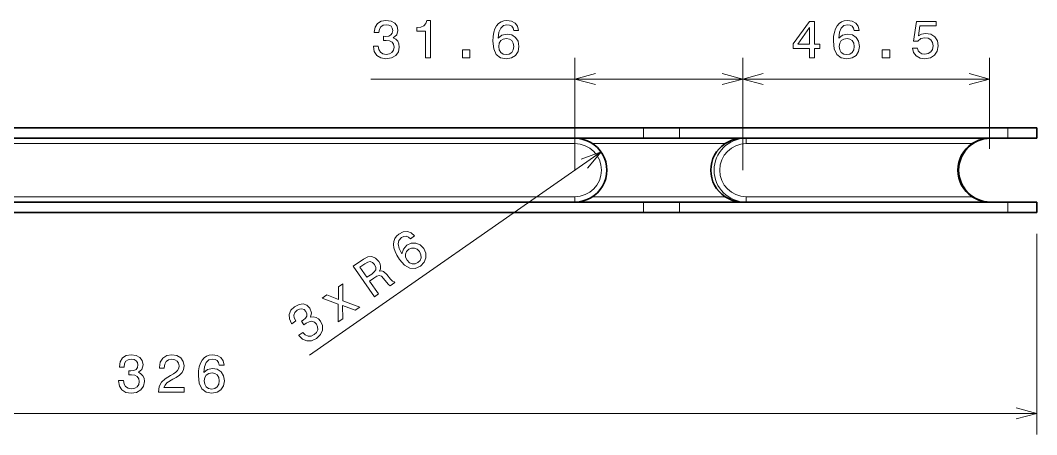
# Model space of a CAD drawing. Extents: x 0 to 297, y 0 to 210.
# Drawn here: x 113.5 to 209.2, y 80 to 119.1 of the extents above; entities that cross this region are included whole.
import ezdxf

# ---------------------------------------------------------------- set-up
doc = ezdxf.new("R2010")
doc.units = 0

msp = doc.modelspace()

# ---------------------------------------------------------------- linework, layer by layer
at = {"color": 7, "lineweight": 13, "ltscale": 0.264588}
for p, q in [((165.711655, 104.948166), (165.711655, 115.531693)), ((181.512268, 104.948166), (181.512268, 115.5317))]:
    msp.add_line(p, q, dxfattribs=at)
at = {"color": 7, "lineweight": 13, "ltscale": 0.214588}
for p, q in [((181.512268, 106.948166), (181.512268, 115.5317)), ((204.782486, 106.948166), (204.782486, 115.5317))]:
    msp.add_line(p, q, dxfattribs=at)
at = {"color": 7, "lineweight": 13}
for p, q in [((181.512268, 113.5317), (146.46756, 113.531693)), ((204.782486, 113.5317), (181.512268, 113.5317)), ((165.711655, 107.448166), (46.211655, 107.448166)), ((203.125931, 107.448166), (181.841583, 107.448166)), ((168.174484, 106.661194), (140.685043, 87.540833)), ((46.211655, 102.448166), (165.711655, 102.448166)), ((203.125946, 102.448166), (181.841599, 102.448166)), ((209.211655, 82.039619), (46.211655, 82.039619))]:
    msp.add_line(p, q, dxfattribs=at)
at = {"color": 7, "lineweight": 35}
for p, q in [((172.163895, 108.948166), (48.603806, 108.948166)), ((206.488571, 108.948166), (175.55011, 108.948166)), ((48.603806, 107.948166), (172.163895, 107.948166)), ((175.55011, 107.948166), (206.488571, 107.948166)), ((172.163895, 101.948166), (48.603806, 101.948166)), ((206.488586, 101.948166), (175.55011, 101.948166)), ((172.163895, 100.948166), (48.603806, 100.948166)), ((206.488586, 100.948166), (175.55011, 100.948166))]:
    msp.add_line(p, q, dxfattribs=at)
at = {"color": 7, "lineweight": 35, "ltscale": 0.084655}
for p, q in [((175.55011, 108.948166), (172.163895, 108.948166)), ((172.163895, 107.948166), (175.55011, 107.948166)), ((175.55011, 101.948166), (172.163895, 101.948166)), ((175.55011, 100.948166), (172.163895, 100.948166))]:
    msp.add_line(p, q, dxfattribs=at)
at = {"color": 7, "lineweight": 13, "ltscale": 0.025}
for p, q in [((172.163895, 107.948166), (172.163895, 108.948166)), ((175.55011, 107.948166), (175.55011, 108.948166)), ((206.488571, 107.948166), (206.488571, 108.948166)), ((172.163895, 100.948166), (172.163895, 101.948166)), ((175.55011, 100.948166), (175.55011, 101.948166)), ((206.488586, 100.948166), (206.488586, 101.948166))]:
    msp.add_line(p, q, dxfattribs=at)
at = {"color": 7, "lineweight": 35, "ltscale": 0.068077}
for p, q in [((209.211655, 108.948166), (206.488571, 108.948166)), ((206.488571, 107.948166), (209.211655, 107.948166)), ((209.211655, 101.948166), (206.488586, 101.948166)), ((209.211655, 100.948166), (206.488586, 100.948166))]:
    msp.add_line(p, q, dxfattribs=at)
at = {"color": 7, "lineweight": 35, "ltscale": 0.025}
for p, q in [((209.211655, 107.948166), (209.211655, 108.948166)), ((209.211655, 100.948166), (209.211655, 101.948166))]:
    msp.add_line(p, q, dxfattribs=at)
at = {"color": 7, "lineweight": 13, "ltscale": 0.0125}
for p, q in [((165.711655, 107.948166), (165.711655, 107.448166)), ((165.711655, 101.948166), (165.711655, 102.448166))]:
    msp.add_line(p, q, dxfattribs=at)
at = {"color": 7, "lineweight": 13, "ltscale": 0.312056}
for p, q in [((179.852188, 107.448166), (167.369965, 107.448166)), ((179.852188, 102.448166), (167.369965, 102.448166))]:
    msp.add_line(p, q, dxfattribs=at)
at = {"color": 7, "lineweight": 35, "ltscale": 0.008231}
msp.add_line((181.813858, 101.948166), (181.484634, 101.948166), dxfattribs=at)
at = {"color": 7, "lineweight": 13, "ltscale": 0.472714}
msp.add_line((209.211655, 98.948166), (209.211655, 80.039619), dxfattribs=at)
at = {"color": 7, "lineweight": 13}
for points in [[(146.714676, 116.631119), (146.714676, 116.595818), (146.79538, 116.111664), (147.03241, 115.748558), (147.405609, 115.516563), (147.899841, 115.430832), (148.424332, 115.516563), (148.817703, 115.738472), (149.06987, 116.091492), (149.160645, 116.545387), (149.1203, 116.842934), (149.009354, 117.085007), (148.827789, 117.271606), (148.585724, 117.407776), (148.913528, 117.680107), (149.029526, 118.113831), (148.953873, 118.507202), (148.737015, 118.804749), (148.383987, 118.991348), (147.899841, 119.056915), (147.445953, 118.976219), (147.097961, 118.754318), (146.871017, 118.401291), (146.79538, 117.932274), (146.79538, 117.896973), (147.244217, 117.896973), (147.284561, 118.219734), (147.415695, 118.451721), (147.627502, 118.592934), (147.925049, 118.643364), (148.187302, 118.60302), (148.378952, 118.497116), (148.494934, 118.325645), (148.540329, 118.093658), (148.494934, 117.846535), (148.373901, 117.680107), (148.162094, 117.579247), (147.874619, 117.548988), (147.677933, 117.554031), (147.677933, 117.155617), (147.925049, 117.165703), (148.242783, 117.120316), (148.479813, 116.999275), (148.621017, 116.802589), (148.671448, 116.545387), (148.615982, 116.252876), (148.469727, 116.036018), (148.237732, 115.899849), (147.930099, 115.854462), (147.612381, 115.904892), (147.380386, 116.05619), (147.234131, 116.298264), (147.178665, 116.631119)], [(151.630814, 115.531693), (152.089752, 115.531693), (152.089752, 119.056915), (151.746811, 119.056915), (151.656036, 118.749275), (151.474472, 118.542503), (151.197098, 118.421463), (150.813812, 118.381119), (150.813812, 118.023048), (151.630814, 118.023048)], [(160.404022, 118.088615), (160.308197, 118.497116), (160.086288, 118.799706), (159.743362, 118.991348), (159.299545, 119.056915), (159.001999, 119.021606), (158.744797, 118.925789), (158.517853, 118.769447), (158.326202, 118.547546), (158.174911, 118.270172), (158.063965, 117.932274), (157.993362, 117.533859), (157.973175, 117.085007), (158.053879, 116.368874), (158.300995, 115.849419), (158.699402, 115.536736), (159.24408, 115.430832), (159.733276, 115.521606), (160.106461, 115.758644), (160.348541, 116.131844), (160.43428, 116.605904), (160.348541, 117.085007), (160.116547, 117.453163), (159.758484, 117.685158), (159.314682, 117.765846), (158.835571, 117.664978), (158.477509, 117.377518), (158.553146, 117.932274), (158.714539, 118.330688), (158.961655, 118.567719), (159.304596, 118.648407), (159.556763, 118.608063), (159.748398, 118.502159), (159.874481, 118.325645), (159.940048, 118.088615)], [(187.820724, 115.5317), (188.274612, 115.5317), (188.274612, 116.399132), (188.773895, 116.399132), (188.773895, 116.802589), (188.274612, 116.802589), (188.274612, 118.956047), (187.815674, 118.956047), (186.282532, 116.842934), (186.282532, 116.399132), (187.820724, 116.399132)], [(192.489746, 118.088615), (192.393921, 118.497116), (192.172012, 118.799706), (191.829086, 118.991348), (191.385269, 119.056915), (191.087723, 119.021614), (190.830521, 118.925789), (190.603577, 118.769447), (190.411926, 118.547546), (190.260635, 118.270172), (190.149689, 117.932274), (190.079086, 117.533859), (190.058899, 117.085014), (190.139603, 116.368874), (190.386719, 115.849419), (190.785126, 115.536743), (191.329803, 115.430832), (191.818985, 115.521614), (192.192184, 115.758644), (192.434265, 116.131844), (192.520004, 116.605904), (192.434265, 117.085014), (192.202271, 117.453163), (191.844208, 117.685158), (191.400406, 117.765846), (190.921295, 117.664986), (190.563232, 117.377518), (190.63887, 117.932274), (190.800262, 118.330688), (191.047379, 118.567719), (191.39032, 118.648415), (191.642487, 118.608063), (191.834122, 118.502159), (191.960205, 118.325645), (192.025772, 118.088615)], [(197.500687, 116.444519), (197.611649, 116.030975), (197.858765, 115.708206), (198.221878, 115.506477), (198.685852, 115.430832), (199.195221, 115.521614), (199.593628, 115.76873), (199.845795, 116.162102), (199.94162, 116.66642), (199.855881, 117.135445), (199.6138, 117.503601), (199.235565, 117.740631), (198.746368, 117.826363), (198.368134, 117.765846), (198.075623, 117.599419), (198.216827, 118.542503), (199.749969, 118.542503), (199.749969, 118.956047), (197.878937, 118.956047), (197.601563, 117.100143), (198.00502, 117.100143), (198.297516, 117.337173), (198.670715, 117.422905), (198.993484, 117.367432), (199.240601, 117.206047), (199.396942, 116.958931), (199.452423, 116.641205), (199.396942, 116.323486), (199.235565, 116.076363), (198.988449, 115.920029), (198.670715, 115.864548), (198.403427, 115.899849), (198.196655, 116.015846), (198.045364, 116.197403), (197.969711, 116.444519)], [(186.706161, 116.802589), (187.820724, 118.371033), (187.820724, 116.802589)], [(159.945084, 116.600861), (159.889603, 116.283134), (159.748398, 116.041061), (159.521454, 115.879677), (159.239029, 115.829247), (158.941483, 115.879677), (158.714539, 116.036018), (158.568283, 116.278091), (158.522888, 116.595818), (158.573334, 116.908501), (158.714539, 117.145531), (158.946518, 117.296829), (159.259201, 117.352303), (159.53154, 117.296829), (159.748398, 117.150574), (159.889603, 116.913544)], [(192.030807, 116.600861), (191.975327, 116.283134), (191.834122, 116.041061), (191.607178, 115.879677), (191.324753, 115.829247), (191.027206, 115.879677), (190.800262, 116.036018), (190.654007, 116.278091), (190.608612, 116.595818), (190.659042, 116.908501), (190.800262, 117.145531), (191.032242, 117.296829), (191.344925, 117.352303), (191.617264, 117.296829), (191.834122, 117.150574), (191.975327, 116.913544)], [(155.109634, 115.531693), (155.805603, 115.531693), (155.805603, 116.283134), (155.109634, 116.283134)], [(194.667404, 115.5317), (195.363373, 115.5317), (195.363373, 116.283134), (194.667404, 116.283134)], [(150.587616, 98.761314), (150.275696, 99.041954), (149.920731, 99.163658), (149.52977, 99.125168), (149.127991, 98.925568), (148.903885, 98.726685), (148.747452, 98.501152), (148.650406, 98.243217), (148.619797, 97.951622), (148.653976, 97.63752), (148.755829, 97.296768), (148.925369, 96.929382), (149.1651, 96.549385), (149.640259, 96.007545), (150.13974, 95.722214), (150.64537, 95.693016), (151.152985, 95.917084), (151.502747, 96.270943), (151.673782, 96.678635), (151.659409, 97.123238), (151.459091, 97.561371), (151.115143, 97.905731), (150.714462, 98.0755), (150.28804, 98.061493), (149.877625, 97.874321), (149.541901, 97.517937), (149.412094, 97.077484), (149.157425, 97.576103), (149.062408, 97.995331), (149.129944, 98.331032), (149.365402, 98.593094), (149.595444, 98.703957), (149.813248, 98.726448), (150.017548, 98.653534), (150.206711, 98.496376)], [(146.817368, 93.024307), (147.202408, 93.292122), (146.358658, 94.505203), (146.751968, 94.778778), (147.05043, 94.967934), (147.272903, 95.036682), (147.4673, 94.96917), (147.678604, 94.753693), (147.958481, 94.39547), (148.153229, 94.16848), (148.303711, 94.058128), (148.738434, 94.360497), (148.683716, 94.439163), (148.507858, 94.488853), (148.324982, 94.681107), (147.97348, 95.124657), (147.664078, 95.419334), (147.493973, 95.460747), (147.290222, 95.435738), (147.383835, 95.654434), (147.398972, 95.879974), (147.346786, 96.113976), (147.218994, 96.350685), (146.919144, 96.65815), (146.572113, 96.803795), (146.189423, 96.771057), (145.779373, 96.565704), (144.818848, 95.897606)], [(151.060379, 97.277893), (151.196259, 96.98539), (151.218552, 96.706024), (151.124405, 96.443947), (150.921341, 96.24128), (150.64827, 96.112778), (150.372696, 96.111542), (150.114395, 96.226753), (149.895721, 96.46167), (149.758575, 96.747162), (149.739151, 97.022385), (149.843216, 97.27906), (150.068222, 97.503143), (150.323471, 97.613106), (150.585022, 97.616867), (150.836288, 97.502914)], [(145.916504, 96.138916), (146.186325, 96.289734), (146.419067, 96.3349), (146.631653, 96.267746), (146.827301, 96.065956), (146.952927, 95.79702), (146.941925, 95.574364), (146.803314, 95.367371), (146.55687, 95.165245), (146.113876, 94.857117), (145.448654, 95.813507)], [(143.835236, 90.950073), (143.804733, 92.212784), (144.994507, 91.756401), (145.433365, 92.061653), (143.840759, 92.655579), (143.8414, 94.253265), (143.419098, 93.959534), (143.438278, 92.774948), (142.334366, 93.205048), (141.903793, 92.905556), (143.392349, 92.337547), (143.408798, 90.653465)], [(139.689117, 89.405449), (139.709274, 89.376465), (140.051971, 89.025078), (140.453903, 88.862335), (140.892746, 88.884979), (141.347443, 89.096817), (141.729065, 89.46669), (141.925293, 89.873474), (141.930725, 90.307281), (141.746063, 90.731728), (141.543045, 90.952965), (141.313736, 91.088341), (141.058136, 91.137856), (140.781647, 91.11142), (140.895264, 91.522171), (140.742828, 91.944466), (140.4561, 92.224205), (140.10817, 92.344643), (139.711807, 92.296249), (139.276917, 92.073624), (138.950363, 91.748199), (138.791412, 91.367332), (138.806671, 90.947929), (139.01239, 90.519691), (139.032547, 90.490715), (139.401031, 90.747009), (139.249847, 91.035019), (139.225021, 91.300339), (139.318283, 91.537216), (139.533752, 91.74852), (139.772079, 91.86515), (139.989883, 91.887634), (140.183014, 91.813103), (140.352753, 91.648567), (140.456589, 91.419777), (140.452255, 91.214043), (140.335968, 91.010284), (140.117249, 90.821304), (139.952911, 90.713135), (140.180405, 90.386055), (140.377518, 90.535446), (140.664261, 90.679604), (140.927963, 90.715584), (141.156204, 90.63475), (141.344467, 90.4524), (141.465958, 90.180588), (141.469711, 89.919044), (141.357025, 89.674797), (141.130386, 89.461868), (140.840759, 89.321846), (140.563919, 89.313583), (140.305618, 89.428802), (140.070007, 89.67038)], [(122.704742, 85.139038), (122.704742, 85.103737), (122.785431, 84.619591), (123.022461, 84.256477), (123.39566, 84.02449), (123.8899, 83.938751), (124.414391, 84.02449), (124.807762, 84.246391), (125.059929, 84.599419), (125.150703, 85.053307), (125.110359, 85.350853), (124.999405, 85.592934), (124.817848, 85.779533), (124.575775, 85.915695), (124.903587, 86.188034), (125.019577, 86.62175), (124.943932, 87.015121), (124.727074, 87.312668), (124.374046, 87.499268), (123.8899, 87.564835), (123.436005, 87.484138), (123.08802, 87.262238), (122.861076, 86.90921), (122.785431, 86.440193), (122.785431, 86.404892), (123.234276, 86.404892), (123.27462, 86.727654), (123.405746, 86.959648), (123.617561, 87.100853), (123.915115, 87.151291), (124.177361, 87.110939), (124.369003, 87.005035), (124.485001, 86.833565), (124.530388, 86.601578), (124.485001, 86.354462), (124.36396, 86.188034), (124.152145, 86.087166), (123.864677, 86.056908), (123.667992, 86.061951), (123.667992, 85.663536), (123.915115, 85.673622), (124.232834, 85.628235), (124.469872, 85.507195), (124.611076, 85.310509), (124.661514, 85.053307), (124.606033, 84.760796), (124.459785, 84.543938), (124.227791, 84.407776), (123.920158, 84.362381), (123.602432, 84.412819), (123.370445, 84.56411), (123.22419, 84.80619), (123.168716, 85.139038)], [(126.48111, 84.039619), (128.886734, 84.039619), (128.886734, 84.473335), (126.985428, 84.473335), (127.091339, 84.710365), (127.272896, 84.907051), (127.832695, 85.265121), (128.130249, 85.41642), (128.463089, 85.633278), (128.700134, 85.885437), (128.836288, 86.182991), (128.886734, 86.520882), (128.800995, 86.944519), (128.563965, 87.277367), (128.200851, 87.489182), (127.731827, 87.564835), (127.247681, 87.479095), (126.879524, 87.242065), (126.642494, 86.863823), (126.561798, 86.364548), (126.561798, 86.293938), (127.020737, 86.293938), (127.020737, 86.334282), (127.066124, 86.677223), (127.202286, 86.929382), (127.419151, 87.090767), (127.706612, 87.146248), (127.999123, 87.09581), (128.215973, 86.969734), (128.357193, 86.773048), (128.407623, 86.525925), (128.372314, 86.293938), (128.276489, 86.097252), (128.115112, 85.925781), (127.893211, 85.77449), (127.595657, 85.613106), (127.101425, 85.300423), (126.753441, 84.967567), (126.546669, 84.56411), (126.48111, 84.054749)], [(132.658051, 86.596535), (132.562225, 87.005035), (132.340332, 87.307625), (131.997391, 87.499268), (131.553589, 87.564835), (131.256042, 87.529533), (130.998825, 87.433708), (130.771881, 87.277367), (130.580246, 87.055466), (130.42894, 86.778091), (130.317993, 86.440193), (130.247391, 86.041779), (130.227219, 85.592934), (130.307907, 84.876793), (130.555023, 84.357338), (130.953445, 84.044662), (131.498108, 83.938751), (131.987305, 84.029533), (132.360504, 84.266563), (132.60257, 84.639763), (132.688309, 85.113823), (132.60257, 85.592934), (132.37059, 85.96109), (132.012512, 86.193077), (131.56871, 86.273766), (131.089615, 86.172905), (130.731537, 85.885437), (130.80719, 86.440193), (130.968567, 86.838608), (131.215683, 87.075638), (131.558624, 87.156334), (131.810791, 87.115982), (132.002426, 87.010078), (132.12851, 86.833565), (132.194077, 86.596535)], [(132.199112, 85.10878), (132.143646, 84.791054), (132.002426, 84.548981), (131.775482, 84.387596), (131.493073, 84.337166), (131.195511, 84.387596), (130.968567, 84.543938), (130.822311, 84.786011), (130.776932, 85.103737), (130.827362, 85.41642), (130.968567, 85.65345), (131.200562, 85.804749), (131.513245, 85.860222), (131.785568, 85.804749), (132.002426, 85.658493), (132.143646, 85.421463)]]:
    msp.add_lwpolyline(points, close=True, dxfattribs=at)
for points in [[(167.643509, 114.049332), (165.711655, 113.531693), (167.643509, 113.014061)], [(179.580429, 113.014061), (181.512268, 113.5317), (179.580429, 114.049332)], [(183.444122, 114.049332), (181.512268, 113.5317), (183.444122, 113.014061)], [(202.850632, 113.014061), (204.782486, 113.5317), (202.850632, 114.049332)], [(166.884125, 105.133141), (168.174484, 106.661194), (166.292969, 105.98304)], [(207.2798, 81.52198), (209.211655, 82.039619), (207.2798, 82.557259)]]:
    msp.add_lwpolyline(points, dxfattribs=at)
at = {"color": 7, "lineweight": 35}
for points in [[(179.852188, 107.448166), (180.164063, 107.629654), (180.490173, 107.771049), (180.818863, 107.869614), (181.152771, 107.928558), (181.489166, 107.948166)], [(203.125931, 107.448166), (203.439453, 107.630829), (203.766052, 107.772324), (204.093323, 107.870277), (204.425247, 107.928741), (204.759399, 107.948166)], [(179.852188, 102.448166), (180.164063, 102.266678), (180.490173, 102.12529), (180.818863, 102.026718), (181.152771, 101.967773), (181.489166, 101.948166)], [(203.125946, 102.448166), (203.439453, 102.265503), (203.766052, 102.124008), (204.093323, 102.026054), (204.425247, 101.96759), (204.759415, 101.948166)]]:
    msp.add_lwpolyline(points, dxfattribs=at)
for centre, radius, start, end in [((165.711655, 104.948166), 3, 269.999997, 90.000003), ((181.507172, 104.948166), 2.998041, 123.504328, 236.4957)]:
    msp.add_arc(centre, radius, start, end, dxfattribs=at)
at = {"color": 7, "lineweight": 13}
msp.add_arc((165.711655, 104.948166), 2.5, 270.000004, 90.000003, dxfattribs=at)
for centre, major_axis, ratio, start_param, end_param in [((181.818512, 104.948166), (0, 3), 0.998934, 0.001831311, 3.141592654), ((181.841583, 104.948166), (0, 2.5), 0.998934, 0.00000002, 3.141592654), ((181.818512, 107.448166), (0, 0.5), 0.046154, 4.71238898, 6.283185307), ((181.818512, 102.448166), (0, -0.5), 0.046154, 0, 1.570796327)]:
    msp.add_ellipse(centre, major_axis=major_axis, ratio=ratio, start_param=start_param, end_param=end_param, dxfattribs=at)
at = {"color": 7, "lineweight": 35}
for centre, start_param, end_param in [((204.782486, 104.948166), 0.585685543, 2.55590711), ((204.851715, 104.948166), 0.001676555, 3.141592654)]:
    msp.add_ellipse(centre, major_axis=(0, 3), ratio=0.998934, start_param=start_param, end_param=end_param, dxfattribs=at)

doc.saveas('drawing.dxf')
